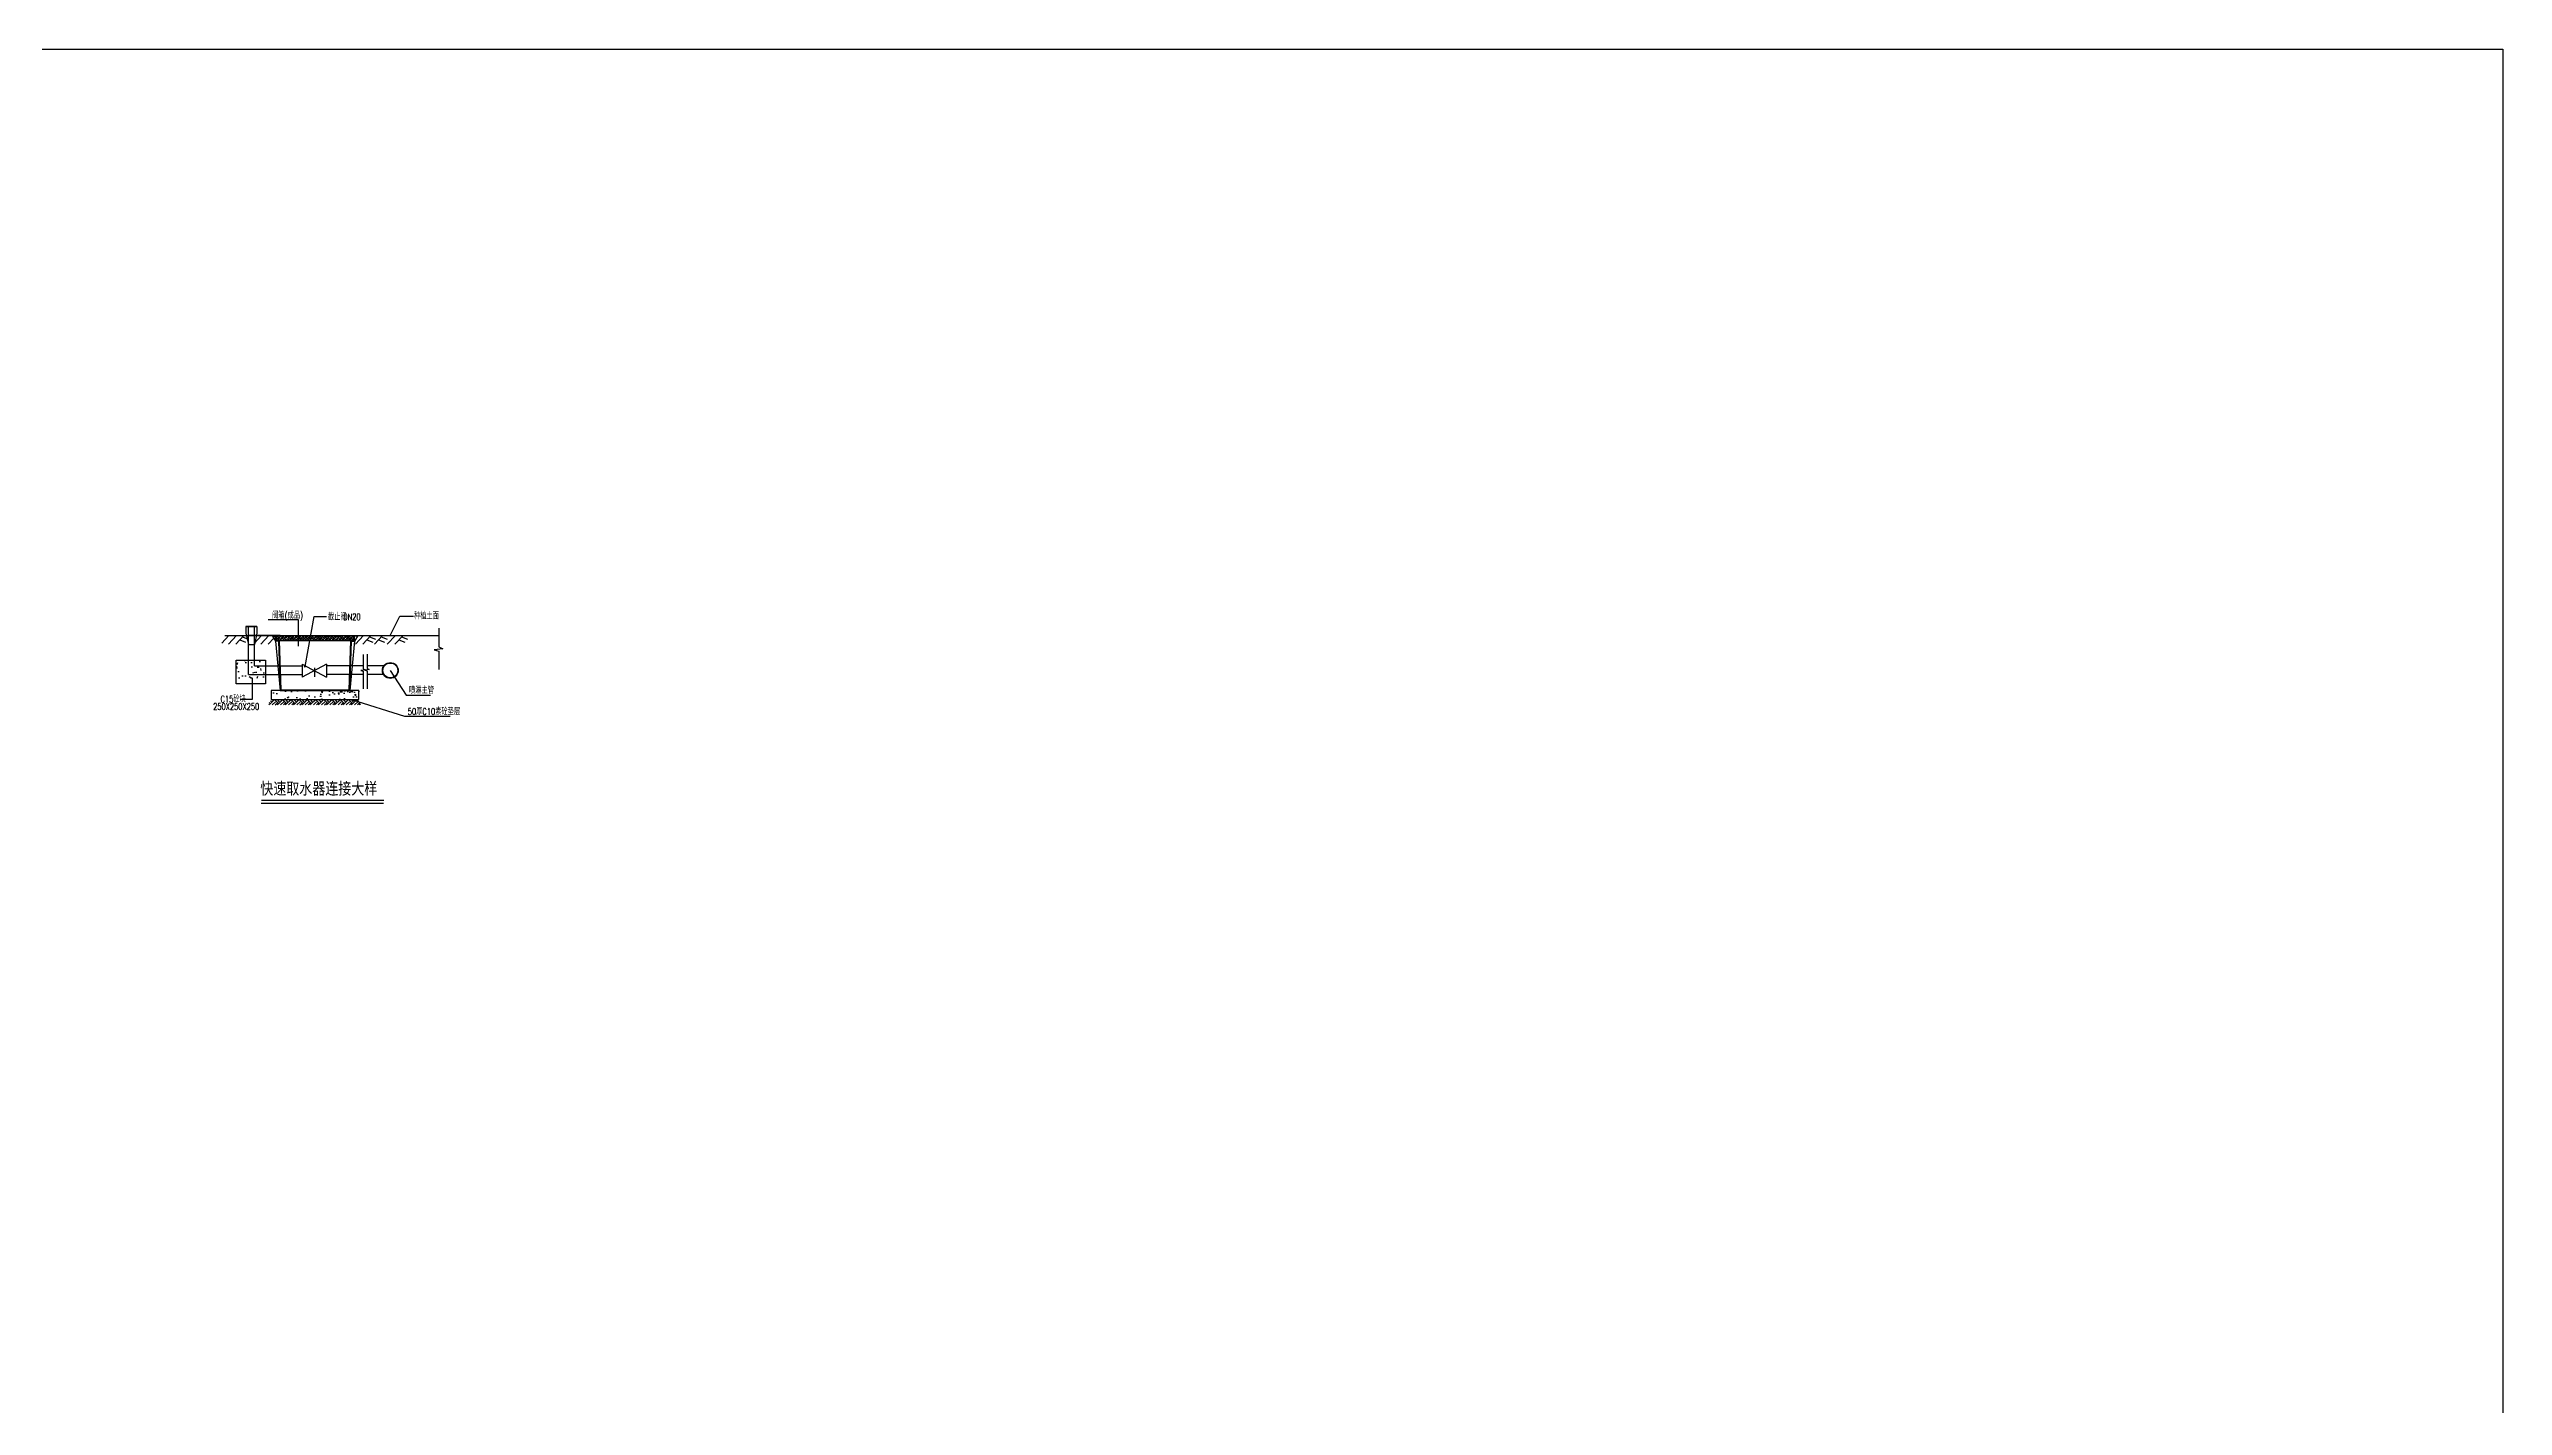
# Model space of a CAD drawing. Extents: x 230931 to 417685, y -478674 to -417189.
# Drawn here: x 327573 to 383197, y -447931 to -417189 of the extents above; entities that cross this region are included whole.
import ezdxf

# ---------------------------------------------------------------- set-up
doc = ezdxf.new("R2010")
doc.units = 0
doc.header["$LTSCALE"] = 10
for name, color, linetype in [('xy', 8, 'CONTINUOUS'), ('喷淋文字', 7, 'CONTINUOUS'), ('喷淋管', 4, 'CONTINUOUS'), ('园建', 1, 'CONTINUOUS'), ('图中文字', 7, 'CONTINUOUS'), ('图框', 7, 'CONTINUOUS'), ('标注', 3, 'CONTINUOUS')]:
    doc.layers.add(name, color=color, linetype=linetype)
doc.styles.add('HT', font='SIMHEI.TTF', dxfattribs={"width": 0.8})
doc.styles.get("Standard").update_dxf_attribs({"font": 'simplex1.shx', "width": 0.7, "bigfont": 'hztxt.shx'})

msp = doc.modelspace()

# ---------------------------------------------------------------- hatches: boundary and pattern name
at = {"layer": '喷淋文字'}
h = msp.add_hatch(dxfattribs=at)
h.set_pattern_fill('AR-CONC', color=256, scale=2.076635, style=0)
h.set_pattern_definition([(50, (-875977.2, 1452907.7), (378.3311, -33.099666), [39.5599, -435.15891]), (355, (-875977.2, 1452907.7), (-73.186494, 396.754954), [31.64792, -348.12713]), (100.451, (-875945.67, 1452904.94), (305.145974, 363.65348), [33.620724, -369.827966]), (46.1842, (-875977.2, 1453013.2), (562.93228, -87.30658), [59.33985, -652.73837]), (96.6356, (-875930.3, 1453005.9), (493.002, 513.81262), [50.43109, -554.74195]), (351.184, (-875977.2, 1453013.2), (493.00277, 513.81171), [47.47188, -522.19069]), (21, (-875924.45, 1452986.82), (314.8488, -212.368178), [39.5599, -435.15891]), (326, (-875924.45, 1452986.82), (128.34027, 382.49122), [31.64792, -348.12713]), (71.4514, (-875898.2, 1452969.12), (443.1882, 170.12389), [33.620724, -369.827966]), (37.5, (-875977.2, 1452907.7), (6.413902, 175.589972), [0, -343.907405, 0, -353.401782, 0, -349.445792]), (7.5, (-875977.2, 1452907.7), (138.760065, 208.03851), [0, -201.491762, 0, -335.995425, 0, -133.185]), (327.5, (-876094.82, 1452907.7), (281.572205, -11.8965115), [0, -131.866336, 0, -411.42297, 0, -545.926633]), (317.5, (-876147.57, 1452907.7), (307.610275, 52.801547), [0, -171.426237, 0, -273.22705, 0, -387.68703])])
h.paths.add_polyline_path([(332812, -431721), (332604, -431721), (332604, -431928), (334390, -431928), (334597, -431928), (334597, -431721)])
at = {"layer": '园建'}
h = msp.add_hatch(dxfattribs=at)
h.set_pattern_fill('ANSI33', color=256, scale=8.306541, style=0)
h.set_pattern_definition([(45, (-875977.2, 1451330.75), (-37.2974323, 37.2974323), []), (45, (-875939.9, 1451330.75), (-37.2974323, 37.2974323), [26.3732673, -13.1866336])])
h.paths.add_polyline_path([(332718, -430475), (334483, -430475), (334483, -430594), (332718, -430594)])
at = {"layer": '图框', "linetype": 'Continuous'}
h = msp.add_hatch(dxfattribs=at)
h.set_pattern_fill('AR-CONC', color=256, scale=3, style=0)
h.set_pattern_definition([(50, (-35231521.86, -151820274.23), (546.554007, -47.8172566), [57.15, -628.65]), (355, (-35231521.86, -151820274.23), (-105.728478, 573.1699286), [45.72, -502.92]), (100.451, (-35231476.3, -151820278.2), (440.827505, 525.3500635), [48.57, -534.27]), (46.1842, (-35231521.86, -151820121.8), (813.2371227, -126.1269838), [85.725, -942.975]), (96.6356, (-35231454.1, -151820132.3), (712.2127034, 742.2766677), [72.855, -801.405]), (351.184, (-35231521.86, -151820121.8), (712.2138174, 742.2753536), [68.58, -754.38]), (21, (-35231445.66, -151820159.93), (454.8446395, -306.7965555), [57.15, -628.65]), (326, (-35231445.66, -151820159.93), (185.406085, 552.5638984), [45.72, -502.92]), (71.4514, (-35231407.75, -151820185.5), (640.2494723, 245.7685732), [48.57, -534.27]), (37.5, (-35231521.86, -151820274.23), (9.26580974, 253.66511662), [0, -496.824, 0, -510.54, 0, -504.825]), (7.5, (-35231521.86, -151820274.23), (200.4589875, 300.54172446), [0, -291.084, 0, -485.394, 0, -192.405]), (327.5, (-35231691.78, -151820274.23), (406.7717855, -17.18623196), [0, -190.5, 0, -594.36, 0, -788.67]), (317.5, (-35231767.98, -151820274.23), (444.38754415, 76.2794731), [0, -247.65, 0, -394.716, 0, -560.07])])
h.paths.add_polyline_path([(331817, -431038), (332476, -431038), (332476, -431568), (331817, -431568)])
at = {"layer": '标注'}
h = msp.add_hatch(dxfattribs=at)
h.set_pattern_fill('EARTH', color=8, scale=20.766352, angle=45, style=0)
h.set_pattern_definition([(45, (-875977.2, 1452907.7), (1e-14, 186.4871614), [131.866336, -131.866336]), (45, (-876012.17, 1452942.67), (1e-14, 186.4871614), [131.866336, -131.866336]), (45, (-876047.13, 1452977.63), (1e-14, 186.4871614), [131.866336, -131.866336]), (135, (-876047.13, 1453000.94), (-186.4871614, 1e-14), [131.866336, -131.866336]), (135, (-876012.17, 1453035.91), (-186.4871614, 1e-14), [131.866336, -131.866336]), (135, (-875977.2, 1453070.88), (-186.4871614, 1e-14), [131.866336, -131.866336])])
h.paths.add_polyline_path([(332604, -431928), (332537, -432050), (334649, -432050), (334597, -431928)])

# ---------------------------------------------------------------- linework, layer by layer
at = {"layer": 'xy'}
for p, q in [((331651, -430475, -32366160), (331492, -430648, -32366160)), ((331822, -430475, -32366160), (331638, -430675, -32366160)), ((331987, -430475, -32366160), (331803, -430675, -32366160)), ((331956, -430508, -32366160), (332088, -430558, -32366160)), ((332386, -430475, -32366160), (332228, -430648, -32366160)), ((332557, -430475, -32366160), (332374, -430675, -32366160)), ((334702, -430475, -32366160), (334519, -430675, -32366160)), ((334868, -430475, -32366160), (334684, -430675, -32366160)), ((334837, -430508, -32366160), (334969, -430558, -32366160)), ((335133, -430475, -32366160), (334949, -430675, -32366160)), ((335102, -430508, -32366160), (335234, -430558, -32366160)), ((335422, -430475, -32366160), (335238, -430675, -32366160)), ((335596, -430475, -32366160), (335412, -430675, -32366160)), ((335565, -430508, -32366160), (335697, -430558, -32366160)), ((331895, -430575, -32366160), (332028, -430624, -32366160)), ((332665, -430537, -32366160), (332539, -430675, -32366160)), ((334776, -430575, -32366160), (334908, -430624, -32366160)), ((335041, -430575, -32366160), (335173, -430624, -32366160)), ((335504, -430575, -32366160), (335637, -430624, -32366160))]:
    msp.add_line(p, q, dxfattribs=at)
at = {"layer": '喷淋文字', "color": 2}
for p, q in [((333375, -431178, -32366160), (333584, -430047, -32366160)), ((333584, -430047, -32366160), (333863, -430047, -32366160)), ((335304, -430475, -32366160), (335520, -430035, -32366160)), ((335520, -430035, -32366160), (335836, -430035, -32366160)), ((335307, -431268, -32366160), (335667, -431827)), ((334427, -431929), (335627, -432300, 32366160)), ((335667, -431827), (336222, -431827, 0)), ((335627, -432300, 32366160), (336663, -432300, 32366160))]:
    msp.add_line(p, q, dxfattribs=at)
at = {"layer": '喷淋文字'}
msp.add_line((332812, -431721, -32366160), (334390, -431721, -32366160), dxfattribs=at)
at = {"layer": '喷淋文字', "ltscale": 0.8}
for p, q in [((332377, -434275, -32366160), (335151, -434275, -32366160)), ((332385, -434203, -32366160), (335161, -434203, -32366160))]:
    msp.add_line(p, q, dxfattribs=at)
at = {"layer": '喷淋文字', "color": 2}
msp.add_lwpolyline([(333223, -430714), (333223, -430118), (332539, -430118)], dxfattribs=at)
at = {"layer": '喷淋文字', "color": 2, "elevation": -32366160}
msp.add_lwpolyline([(332174, -431433), (332174, -431925), (331906, -431925)], dxfattribs=at)
at = {"layer": '喷淋文字', "elevation": -32366160}
msp.add_lwpolyline([(332812, -431721), (332604, -431721), (332604, -431928), (334390, -431928), (334597, -431928), (334597, -431721)], close=True, dxfattribs=at)
at = {"layer": '喷淋管', "color": 0}
for p, q in [((333865, -431127, -32366160), (333309, -431419, -32366160)), ((333309, -431127, -32366160), (333865, -431419, -32366160)), ((333309, -431127, -32366160), (333309, -431419, -32366160)), ((333586, -431207, -32366160), (333586, -431409, -32366160)), ((333865, -431127, -32366160), (333865, -431419, -32366160))]:
    msp.add_line(p, q, dxfattribs=at)
at = {"layer": '园建'}
msp.add_lwpolyline([(274467, -417189), (383197, -417189), (383197, -478674), (274467, -478674)], close=True, dxfattribs=at)
at = {"layer": '园建', "elevation": -32366160}
for points in [[(332718, -430475), (332635, -430475), (332635, -430487), (332718, -430487)], [(332635, -430487), (332706, -430606)], [(332774, -430606), (332706, -430606), (332706, -430487)], [(332786, -430594), (332718, -430594), (332718, -430475)], [(334415, -430594), (334483, -430594), (334483, -430475)], [(334427, -430606), (334496, -430606), (334496, -430487)], [(334483, -430475), (334566, -430475), (334566, -430487), (334496, -430487)], [(334566, -430487), (334496, -430606)], [(332706, -430606), (332812, -431721)], [(332774, -430606), (332812, -431721)], [(332786, -430594), (332824, -431708)], [(334377, -431708), (334415, -430594)], [(334390, -431721), (334427, -430606)], [(334496, -430606), (334390, -431721)], [(332803, -431633), (332812, -431721)], [(332809, -431633), (332812, -431721), (334390, -431721)], [(332821, -431633), (332824, -431708), (334377, -431708), (334380, -431633)], [(334390, -431721), (334393, -431633)], [(334398, -431633), (334390, -431721)]]:
    msp.add_lwpolyline(points, dxfattribs=at)
msp.add_lwpolyline([(332718, -430475), (334483, -430475), (334483, -430594), (332718, -430594)], close=True, dxfattribs=at)
at = {"layer": '图中文字'}
for p, q in [((331556, -430475, -32366160), (332812, -430475, -32366160)), ((332606, -430475, -32366160), (332075, -430475, -32366160)), ((332812, -430475, -32366160), (332160, -430475, -32366160)), ((333864, -430475, -32366160), (336407, -430475, -32366160)), ((336407, -430312, -32366160), (336407, -430730, -32366160)), ((334692, -430903, -32366160), (334692, -431230, -32366160)), ((334781, -430899, -32366160), (334781, -431226, -32366160)), ((336502, -430774, -32366160), (336302, -430800, -32366160)), ((336302, -430800, -32366160), (336408, -430834, -32366160)), ((336407, -430730, -32366160), (336502, -430774, -32366160)), ((336408, -430834, -32366160), (336408, -431247, -32366160)), ((332091, -431360, -32366160), (333302, -431360, -32366160)), ((332228, -431165, -32366160), (333303, -431165, -32366160)), ((334692, -431165, -32366160), (333865, -431165, -32366160)), ((334692, -431360, -32366160), (333865, -431360, -32366160)), ((334740, -431252, -32366160), (334639, -431265, -32366160)), ((334639, -431265, -32366160), (334692, -431282, -32366160)), ((334692, -431230, -32366160), (334740, -431252, -32366160)), ((334692, -431282, -32366160), (334692, -431686, -32366160)), ((334828, -431248, -32366160), (334728, -431261, -32366160)), ((334728, -431261, -32366160), (334781, -431278, -32366160)), ((335176, -431165, -32366160), (334781, -431165, -32366160)), ((334781, -431226, -32366160), (334828, -431248, -32366160)), ((334781, -431278, -32366160), (334781, -431682, -32366160)), ((335167, -431360, -32366160), (334781, -431360, -32366160))]:
    msp.add_line(p, q, dxfattribs=at)
at = {"layer": '图中文字', "elevation": -32366160}
for points in [[(332033, -430269), (332285, -430269), (332285, -430419), (332228, -430678)], [(332285, -430269), (332033, -430269), (332033, -430419), (332091, -430678)], [(332091, -431360), (332091, -430269)], [(332228, -431165), (332228, -430269)], [(332091, -430678), (332228, -430678)]]:
    msp.add_lwpolyline(points, dxfattribs=at)
at = {"layer": '图中文字'}
for centre, major_axis, start_param, end_param in [((335307, -431268, -32366160), (127, 127), 5.497787, 11.780972), ((333370, -431173, -32366160), (7.95, 7.95), 5.497787, 8.63938), ((333370, -431173, -32366160), (7.95, 7.95), 2.356194, 5.497787), ((335307, -431268, -32366160), (-119, 119), 3.926991, 10.210176)]:
    msp.add_ellipse(centre, major_axis=major_axis, ratio=1, start_param=start_param, end_param=end_param, dxfattribs=at)
at = {"layer": '图框', "linetype": 'Continuous', "elevation": -32366160}
msp.add_lwpolyline([(331817, -431038), (332476, -431038), (332476, -431568), (331817, -431568)], close=True, dxfattribs=at)

# ---------------------------------------------------------------- texts
at = {"layer": '喷淋文字', "ltscale": 0.8, "width": 0.7}
for s, p in [('阀箱(成品)', (332629, -430095, -32366160)), ('  截止阀', (333742, -430129, -32366160)), ('种植土面', (335843, -430107, -32366160)), ('DN20', (334240, -430131, -32366160)), ('喷淋主管', (335732, -431793)), ('250X250X250', (331292, -432160, -32366160)), ('C15砼块', (331459, -431990, -32366160)), ('50厚C10素砼垫层', (335704, -432275, 32366160))]:
    msp.add_text(s, height=150, rotation=360, dxfattribs=at).set_placement(p)
at = {"layer": '喷淋文字', "ltscale": 0.8, "style": 'HT', "oblique": 0, "width": 0.8}
msp.add_text('快速取水器连接大样', height=270, dxfattribs=at).set_placement((332361, -434076, -32366160))

doc.saveas('drawing.dxf')
